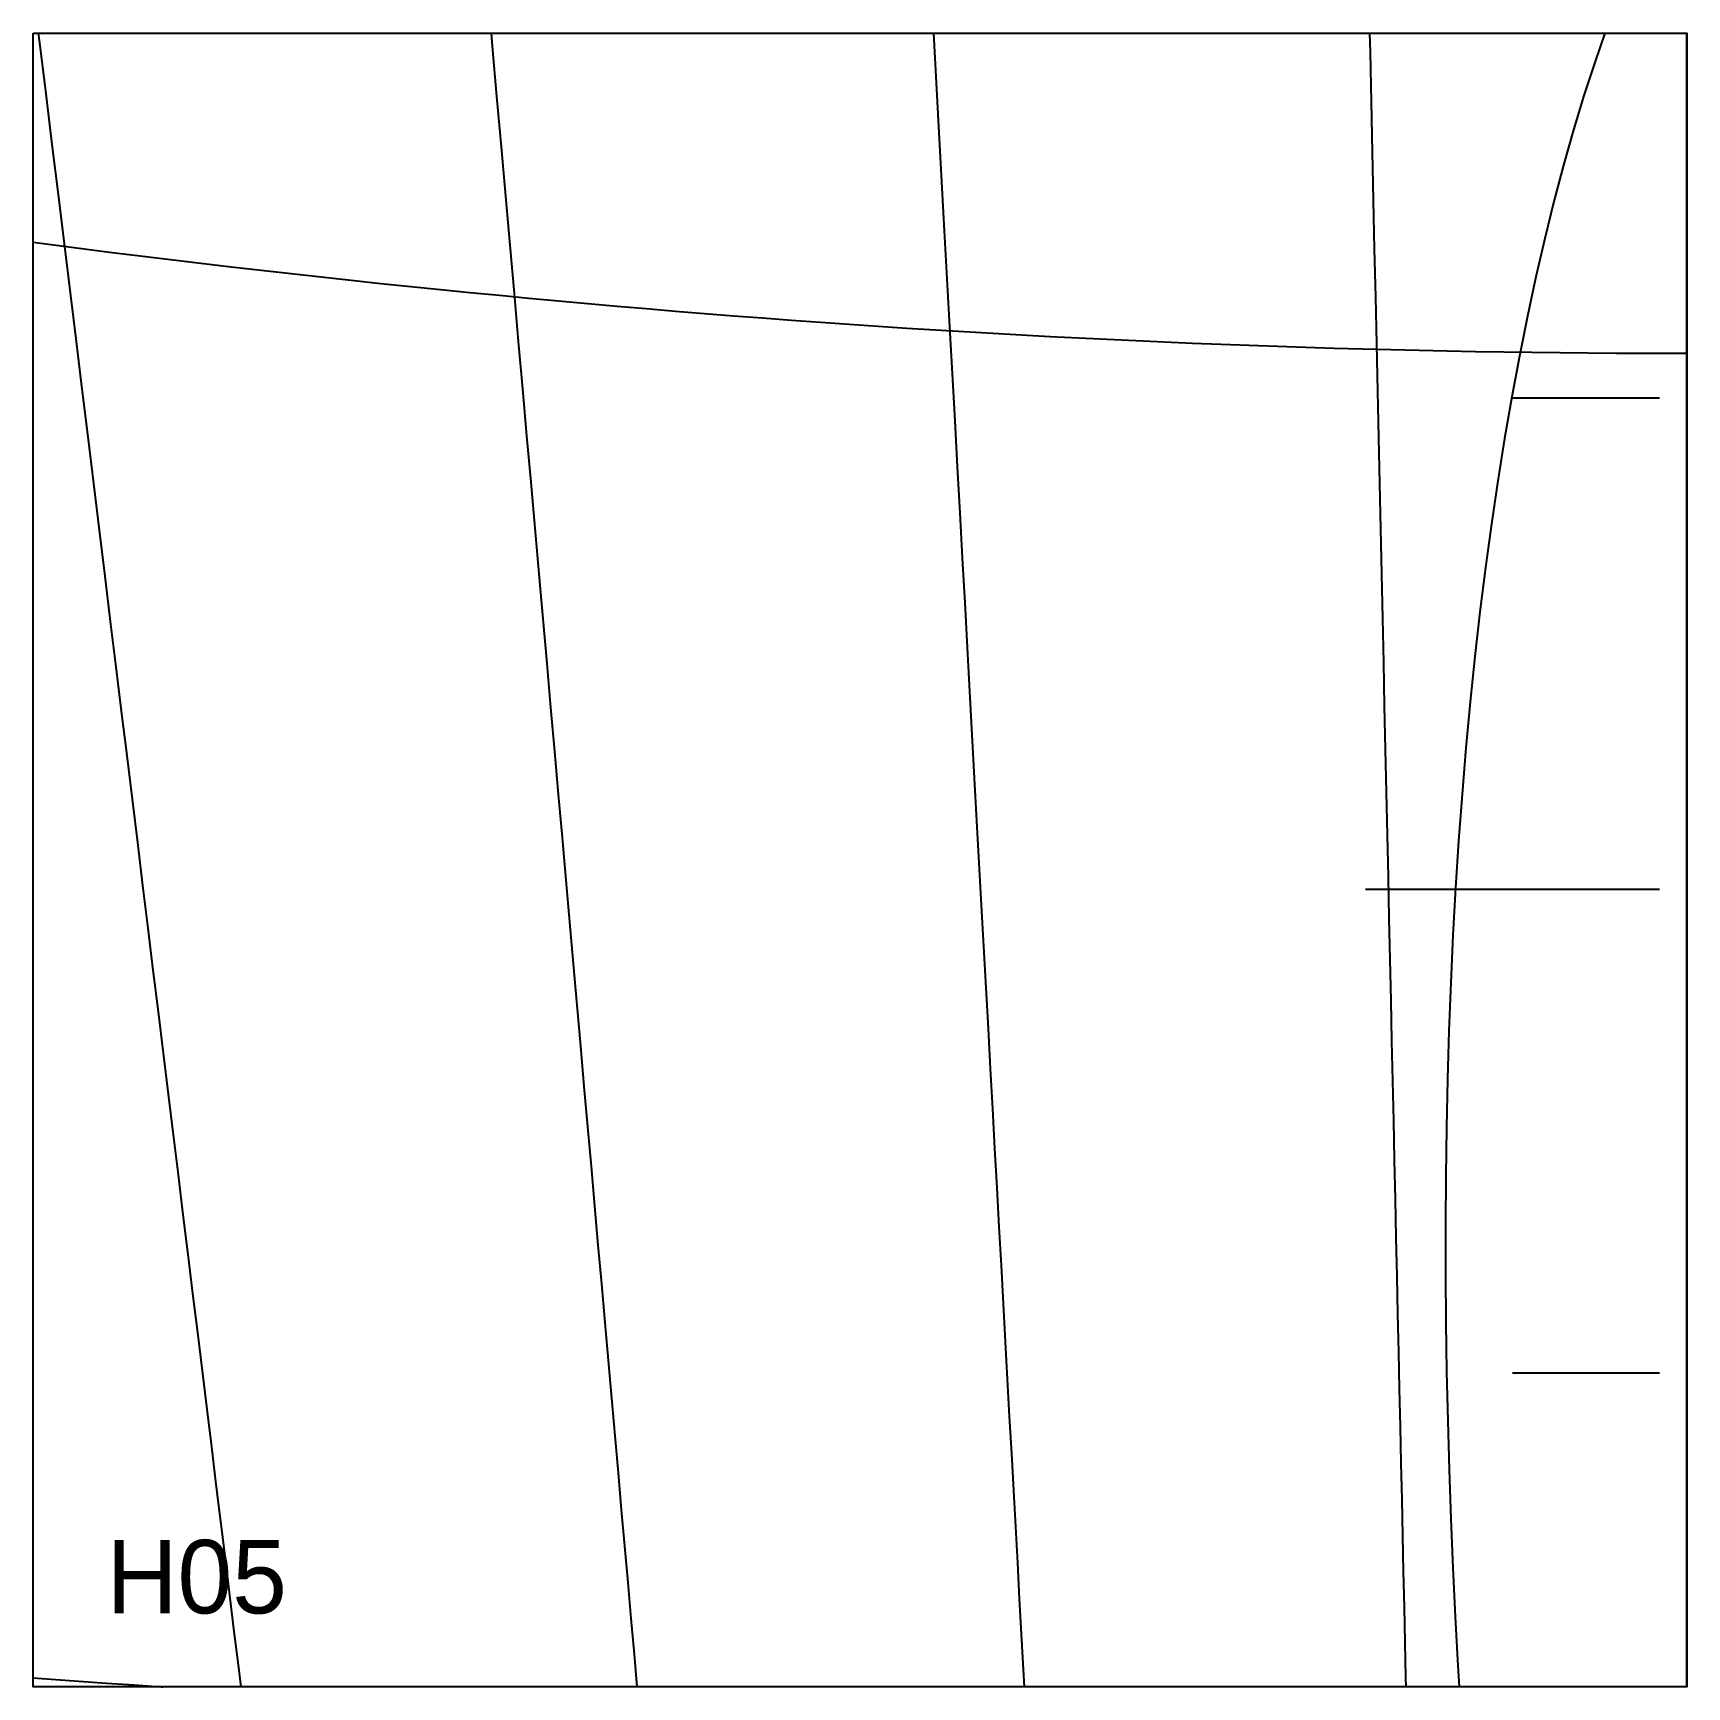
# Model space of a CAD drawing. Header units: millimetres. Extents: x 0 to 900, y 0 to 900.
import ezdxf

# ---------------------------------------------------------------- set-up
doc = ezdxf.new("R2010")
doc.units = ezdxf.units.MM
for name, color, linetype in [('CUT', 1, 'Continuous'), ('DECL', 30, 'Continuous'), ('HOUR', 7, 'Continuous'), ('HOUR15', 9, 'Continuous'), ('HOUR30', 8, 'Continuous'), ('ID', 3, 'Continuous'), ('MERID', 40, 'Continuous'), ('NOON', 6, 'Continuous'), ('TICKS', 2, 'Continuous')]:
    doc.layers.add(name, color=color, linetype=linetype)

msp = doc.modelspace()

# ---------------------------------------------------------------- linework, layer by layer
at = {"layer": 'CUT'}
msp.add_lwpolyline([(0, 900), (900, 900), (900, 0), (0, 0), (0, 900)], close=True, dxfattribs=at)
at = {"layer": 'DECL'}
for points in [[(0, 786.22), (8.34, 785.12), (25.03, 782.97), (41.66, 780.86), (58.25, 778.8), (74.79, 776.78), (91.28, 774.8), (107.72, 772.86), (124.12, 770.97), (140.48, 769.11), (156.79, 767.3), (173.06, 765.53), (189.29, 763.8), (205.48, 762.12), (221.63, 760.47), (237.74, 758.86), (253.82, 757.3), (269.86, 755.77), (285.86, 754.28), (301.83, 752.83), (317.77, 751.43), (333.67, 750.06), (349.55, 748.73), (365.39, 747.44), (381.2, 746.19), (396.99, 744.97), (412.75, 743.8), (428.48, 742.66), (444.18, 741.56), (459.86, 740.5), (475.52, 739.48), (491.15, 738.49), (506.77, 737.55), (522.36, 736.64), (537.93, 735.76), (553.48, 734.93), (569.01, 734.13), (584.52, 733.37), (600.02, 732.64), (615.5, 731.95), (630.96, 731.3), (646.41, 730.69), (661.85, 730.11), (677.27, 729.57), (692.69, 729.06), (708.09, 728.59), (723.48, 728.16), (738.86, 727.77), (754.23, 727.41), (769.6, 727.08), (784.95, 726.79), (800.31, 726.54), (815.65, 726.33), (830.99, 726.15), (846.33, 726), (861.67, 725.89), (877, 725.82), (892.33, 725.79), (900, 725.79)], [(0, 4.94), (9.93, 4.22), (24.93, 3.15), (39.88, 2.11), (54.79, 1.08), (69.65, 0.07), (70.72, 0)]]:
    msp.add_lwpolyline(points, dxfattribs=at)
at = {"layer": 'HOUR'}
msp.add_lwpolyline([(2.83, 900), (3.47, 894.76), (6.88, 866.93), (10.25, 839.4), (13.58, 812.18), (16.88, 785.25), (20.14, 758.6), (23.37, 732.24), (26.56, 706.16), (29.72, 680.35), (32.85, 654.8), (35.94, 629.52), (39, 604.49), (42.04, 579.72), (45.04, 555.19), (48.01, 530.91), (50.96, 506.87), (53.87, 483.05), (56.76, 459.47), (59.62, 436.11), (62.45, 412.98), (65.26, 390.06), (68.04, 367.35), (70.79, 344.86), (73.52, 322.57), (76.22, 300.48), (78.9, 278.59), (81.56, 256.9), (84.19, 235.39), (86.8, 214.08), (89.39, 192.95), (91.95, 172), (94.49, 151.23), (97.01, 130.64), (99.51, 110.22), (101.99, 89.97), (104.45, 69.88), (106.89, 49.96), (109.31, 30.2), (111.71, 10.6), (113.01, 0)], dxfattribs=at)
at = {"layer": 'HOUR15'}
for points in [[(249.22, 900), (249.85, 892.93), (252.27, 865.4), (254.68, 838.17), (257.05, 811.23), (259.4, 784.59), (261.73, 758.23), (264.03, 732.15), (266.31, 706.34), (268.56, 680.8), (270.79, 655.53), (273, 630.51), (275.18, 605.74), (277.35, 581.23), (279.49, 556.96), (281.61, 532.92), (283.71, 509.13), (285.79, 485.56), (287.85, 462.22), (289.89, 439.1), (291.91, 416.2), (293.91, 393.51), (295.89, 371.04), (297.86, 348.77), (299.8, 326.7), (301.73, 304.84), (303.64, 283.17), (305.54, 261.69), (307.42, 240.4), (309.28, 219.29), (311.13, 198.37), (312.96, 177.63), (314.77, 157.07), (316.57, 136.68), (318.35, 116.45), (320.12, 96.4), (321.88, 76.51), (323.62, 56.78), (325.34, 37.22), (327.06, 17.8), (328.63, 0)], [(727.31, 900), (727.54, 889.56), (728.13, 862.35), (728.72, 835.44), (729.3, 808.82), (729.88, 782.49), (730.45, 756.43), (731.01, 730.65), (731.57, 705.14), (732.12, 679.9), (732.67, 654.91), (733.21, 630.18), (733.75, 605.69), (734.28, 581.46), (734.8, 557.46), (735.32, 533.7), (735.84, 510.16), (736.35, 486.86), (736.85, 463.78), (737.35, 440.92), (737.85, 418.27), (738.34, 395.84), (738.83, 373.61), (739.31, 351.58), (739.79, 329.76), (740.26, 308.13), (740.73, 286.69), (741.19, 265.45), (741.65, 244.39), (742.11, 223.51), (742.56, 202.82), (743.01, 182.3), (743.46, 161.95), (743.9, 141.78), (744.34, 121.77), (744.77, 101.93), (745.2, 82.25), (745.63, 62.73), (746.05, 43.37), (746.47, 24.16), (746.89, 5.1), (747, 0)]]:
    msp.add_lwpolyline(points, dxfattribs=at)
at = {"layer": 'HOUR30'}
msp.add_lwpolyline([(489.98, 900), (491.46, 872.95), (492.95, 845.82), (494.42, 818.99), (495.88, 792.45), (497.32, 766.19), (498.74, 740.21), (500.15, 714.5), (501.55, 689.06), (502.93, 663.88), (504.29, 638.96), (505.64, 614.29), (506.98, 589.87), (508.31, 565.7), (509.62, 541.76), (510.92, 518.05), (512.21, 494.58), (513.48, 471.33), (514.74, 448.3), (515.99, 425.49), (517.23, 402.9), (518.46, 380.51), (519.68, 358.33), (520.88, 336.35), (522.07, 314.57), (523.26, 292.99), (524.43, 271.59), (525.59, 250.39), (526.74, 229.37), (527.89, 208.53), (529.02, 187.87), (530.14, 167.39), (531.26, 147.08), (532.36, 126.94), (533.45, 106.97), (534.54, 87.16), (535.62, 67.51), (536.69, 48.02), (537.75, 28.69), (538.8, 9.51), (539.32, 0)], dxfattribs=at)
at = {"layer": 'MERID'}
msp.add_lwpolyline([(900, 0), (900, 900)], dxfattribs=at)
at = {"layer": 'NOON'}
msp.add_lwpolyline([(855.36, 900), (849.81, 884.01), (843.97, 866), (838.32, 847.39), (832.88, 828.19), (827.64, 808.43), (822.61, 788.13), (817.8, 767.32), (813.21, 746.02), (808.84, 724.25), (804.69, 702.03), (800.77, 679.4), (797.07, 656.36), (793.61, 632.96), (790.37, 609.2), (787.36, 585.11), (784.58, 560.72), (782.03, 536.03), (779.71, 511.09), (777.61, 485.9), (775.74, 460.49), (774.1, 434.88), (772.67, 409.08), (771.46, 383.12), (770.47, 357.01), (769.68, 330.77), (769.11, 304.42), (768.74, 277.97), (768.58, 251.45), (768.61, 224.86), (768.83, 198.23), (769.24, 171.56), (769.83, 144.87), (770.61, 118.17), (771.56, 91.48), (772.67, 64.8), (773.95, 38.16), (775.39, 11.55), (776.08, 0)], dxfattribs=at)
at = {"layer": 'TICKS'}
for points in [[(885, 701.35), (805, 701.35)], [(885, 433.86), (725, 433.86)], [(885, 170.67), (805, 170.67)]]:
    msp.add_lwpolyline(points, dxfattribs=at)

# ---------------------------------------------------------------- texts
at = {"layer": 'ID'}
msp.add_text('H05', height=40, dxfattribs=at).set_placement((40, 40))

doc.saveas('drawing.dxf')
